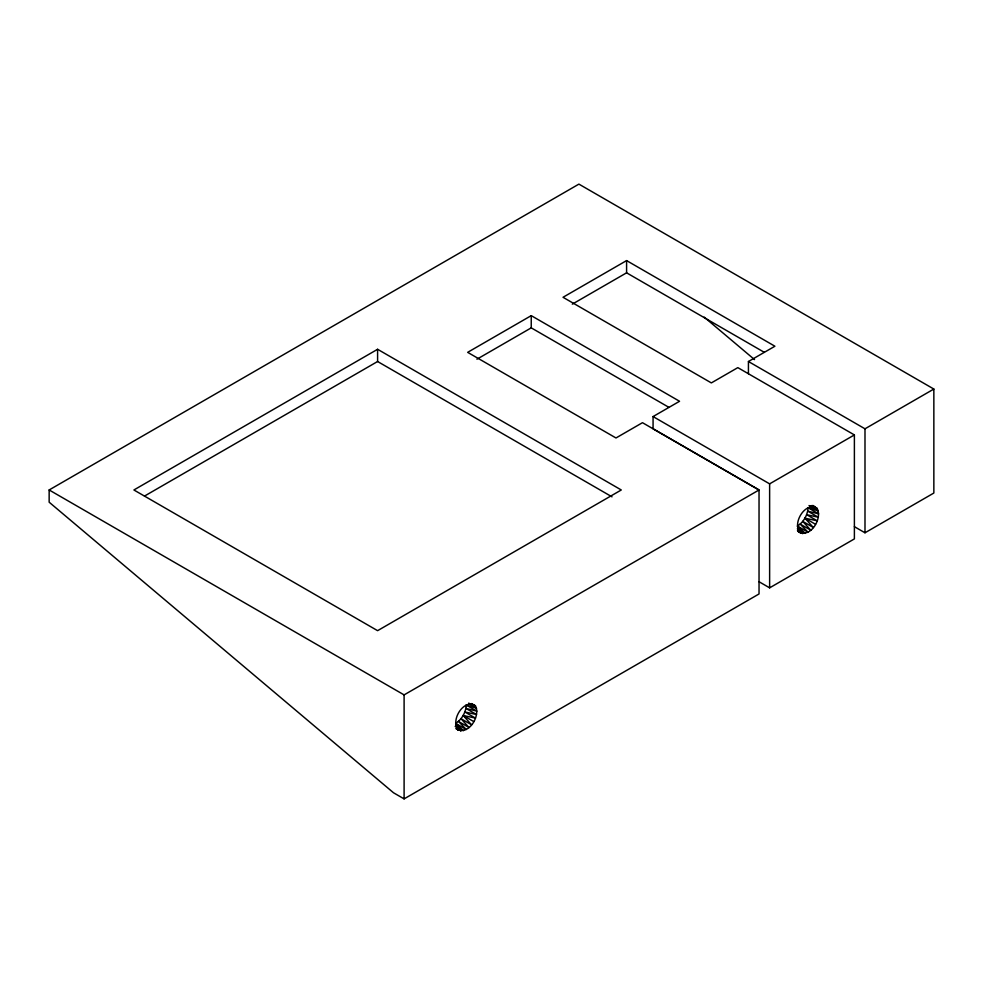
<?xml version="1.0" encoding="UTF-8"?>
<svg xmlns="http://www.w3.org/2000/svg" width="983" height="983" viewBox="0 0 983 983"><rect width="100%" height="100%" fill="white"/><g stroke="black" fill="none" stroke-linecap="round" stroke-linejoin="round"><path stroke-width="1.47" d="M458.778 730.246L456.382 728.698L458.778 730.246C449.44 721.362 463.89 697.733 475.453 705.855C480.822 716.361 468.141 736.537 456.137 728.722M798.147 531.385L800.555 532.946C791.204 524.05 805.655 500.433 817.217 508.555C822.599 518.938 809.967 539.188 798.098 531.41M809.009 505.545L818.274 510.89L808.038 507.732C807.694 515.055 803.615 522.12 797.446 526.089L805.298 533.376L797.348 528.78M468.559 703.607L476.509 708.202L466.274 705.044C465.917 712.356 461.838 719.433 455.682 723.39L463.534 730.676L455.584 726.093M49.15 489.964L404.099 694.895L759.036 489.976L642.477 422.69L615.985 437.976L467.662 352.344L531.238 315.641L679.56 401.273L653.068 416.571L653.068 428.785L759.036 489.964L759.036 593.953L404.099 798.884L393.507 792.765L49.15 502.19L49.15 489.964L578.901 184.116L933.85 389.047L933.85 493.036L864.991 532.786L854.387 526.667M377.595 349.284L133.897 489.976L377.595 630.668L621.281 489.976L377.595 349.284L377.595 361.511L612.016 496.845M144.501 496.083L377.595 361.511M748.432 373.737L748.432 361.511L774.911 346.225L626.589 260.593L563.026 297.284L711.348 382.915L737.828 367.63L854.387 434.928L854.387 538.905L769.628 587.846L759.036 581.727M476.927 359.213L531.238 327.855L668.968 407.38M572.303 304.152L626.589 272.819L764.319 352.332M653.068 416.571L769.628 483.857L854.387 434.928M748.432 361.511L864.991 428.809L933.85 389.047M797.446 526.089L808.038 532.208L800.187 524.086L810.791 530.206L802.742 521.383L813.334 527.502L804.942 518.176L817.217 520.793L806.625 514.674L818.274 517.23L807.682 511.111L818.642 513.851L808.038 507.732M455.682 723.39L466.274 729.509L458.422 721.387L469.014 727.506L460.978 718.696L471.57 724.815L463.165 715.489L475.453 718.094L464.848 711.975L476.509 714.518L465.917 708.411L476.866 711.164L466.274 705.044M810.41 505.852L817.217 508.555L811.921 505.495M468.633 703.164L475.453 705.855L471.471 703.57M815.534 506.995L812.88 505.471M804.942 518.176L815.534 524.295M797.446 530.562L802.742 533.622L798.147 529.984M463.165 715.489L473.769 721.596M456.997 728.636L460.978 730.934L455.227 726.376M704.172 317.104L754.539 359.606M864.991 428.809L864.991 532.786M769.628 483.857L769.628 587.846M626.589 260.593L626.589 272.819M531.238 315.641L531.238 327.855M404.099 694.895L404.099 798.884"/></g></svg>
